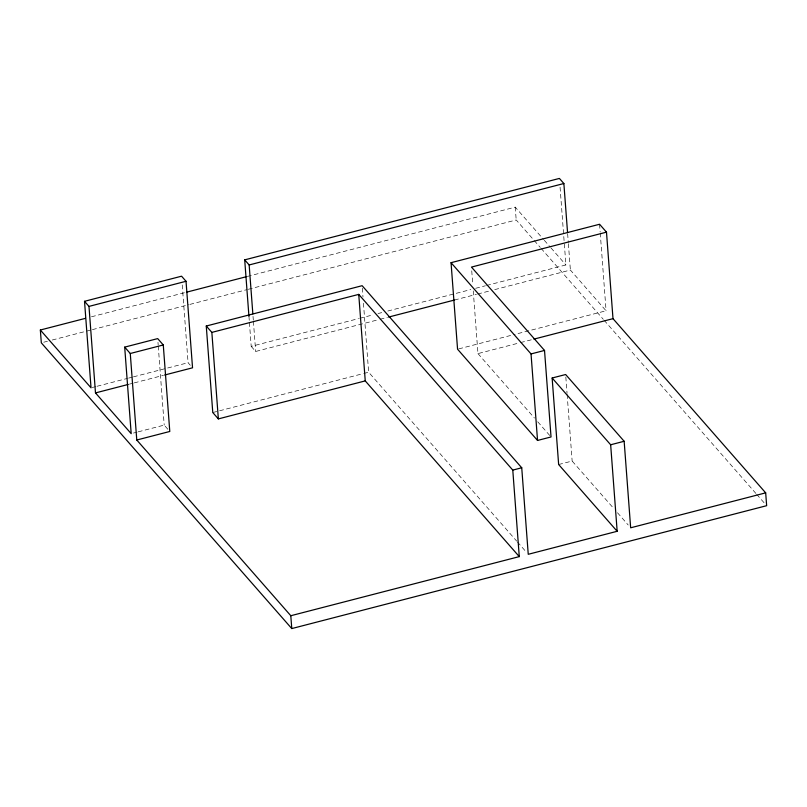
<?xml version="1.0" encoding="UTF-8"?>
<svg xmlns="http://www.w3.org/2000/svg" width="807" height="807" viewBox="0 0 807 807"><rect width="100%" height="100%" fill="white"/><g stroke="black" fill="none" stroke-linecap="round" stroke-linejoin="round"><path stroke-width="0.61" stroke-dasharray="4.04 3.03" d="M91.494 316.778L185.247 292.517M247.356 276.448L515.229 207.137L543.474 239.356M43.749 342.218L47.401 341.27M52.273 340.009L91.241 329.932M92.452 329.619L188.646 304.723M189.867 304.41L247.093 289.602M248.314 289.289L516.198 219.968L540.246 247.406M92.24 387.511L95.882 386.573M97.092 386.26L127.415 378.412M128.626 378.1L132.267 377.151M133.478 376.839L188.071 362.716L190.301 365.258M249.413 322.558L251.199 346.374L358.54 318.604M359.761 318.291L373.187 314.821M378.059 313.55L381.721 312.612M387.824 311.028L470.763 289.572M475.646 288.301L485.4 285.779M486.621 285.466L565.909 264.948L564.214 242.382M129.453 384.132L133.094 383.184M134.305 382.871L163.418 375.336M251.199 346.374L255.668 351.469L378.866 319.592M380.087 319.279L387.4 317.383M454.492 300.022L476.453 294.343M477.673 294.03L489.869 290.873M494.741 289.612L570.378 270.042L606.077 310.776L513.555 334.713M133.548 433.036L137.089 432.128M138.269 431.816L164.204 425.107L168.189 429.657M212.776 412.538L362.545 373.782M363.765 373.47L368.638 372.209L516.662 541.083M458.78 348.886L512.344 335.026M473.255 290.913L477.966 353.607L519.335 342.904M520.545 342.592L532.711 339.444M558.646 464.529L572.143 461.039L614.177 508.985M544.311 240.304L550.122 246.942M550.959 247.89L565.909 264.948M541.073 248.354L603.273 319.31M604.11 320.258L755.866 493.39M756.694 494.338L764.996 503.8M477.966 353.607L534.426 418.016M537.744 421.799L551.03 436.95M617.476 512.748L628.189 524.974M517.489 542.032L526.588 552.412M599.571 224.255L600.136 231.78M600.237 233.031L606.077 310.776M567.634 233.677L568.299 242.453M568.39 243.714L570.378 270.042M560.068 187.214L564.113 241.122M565.828 377.03L567.049 393.332M567.15 394.583L572.143 461.039M515.229 207.137L516.198 219.968M471.752 270.849L472.781 284.639M362.323 288.2L362.979 296.976M363.453 303.25L368.638 372.209M253.025 316.364L253.307 320.127M253.408 321.378L255.668 351.469M248.939 316.283L249.323 321.297M182.231 284.972L188.071 362.716M157.98 342.35L158.172 344.861M158.263 346.112L164.204 425.107"/><path stroke-width="1.21" d="M85.401 318.362L40.35 330.013L91.03 387.824L84.523 301.314L181.565 276.196L186.034 281.29L192.54 367.81L164.638 375.023M248.939 316.283L244.703 259.864L559.402 178.428L563.871 183.522L567.543 232.426M84.523 301.314L88.982 306.398L186.034 281.29M244.703 259.864L249.161 264.958L563.871 183.522M186.467 292.205L246.135 276.771M124.692 347.131L157.698 338.597L163.276 344.962L169.783 431.473L136.776 440.017L130.27 353.506L124.692 347.131L131.188 433.652L95.488 392.918L88.982 306.398M136.776 440.017L290.802 615.731L519.274 556.618L365.248 380.894L218.354 418.904L212.776 412.538L206.269 326.028L362.131 285.698L521.736 467.778L528.242 554.298L617.163 531.288L610.657 444.768L552.139 378.009L565.636 374.519L624.154 441.278L630.66 527.798L765.682 492.855L766.65 505.686L291.771 628.572L41.318 342.844L40.35 330.013M606.491 232.154L471.47 267.087L544.523 350.44L551.03 436.95L537.543 440.451L457.559 349.199L451.052 262.689L599.571 224.255L606.491 232.154L612.997 318.664L765.682 492.855M130.27 353.506L163.276 344.962M206.269 326.028L211.848 332.393L358.742 294.384L512.778 470.098L519.274 556.618M95.488 392.918L128.242 384.445M388.621 317.07L454.492 300.022M533.931 339.122L612.997 318.664M451.052 262.689L531.036 353.93L544.523 350.44M512.778 470.098L521.736 467.778M610.657 444.768L624.154 441.278M617.163 531.288L558.646 464.529L552.139 378.009M531.036 353.93L537.543 440.451M358.742 294.384L365.248 380.894M290.802 615.731L291.771 628.572M249.161 264.958L252.843 313.852M211.848 332.393L218.354 418.904"/></g></svg>
